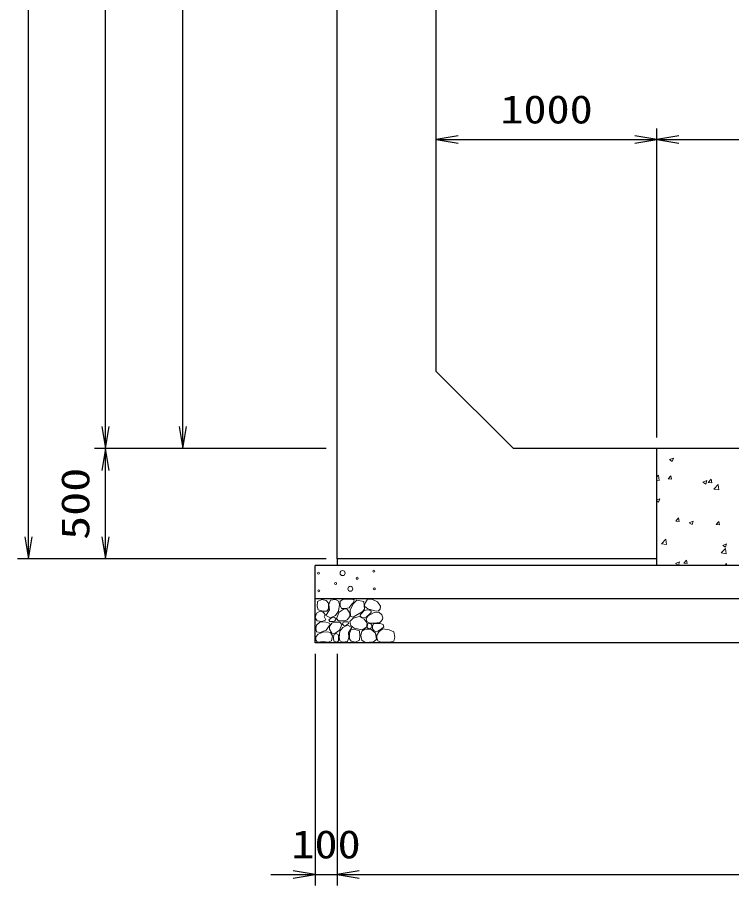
# Model space of a CAD drawing. Units: millimetres at full size. Extents: x 0 to 42050, y 0 to 29700.
# Drawn here: x 15875 to 19114, y 11270 to 15204 of the extents above; entities that cross this region are included whole.
import ezdxf
from ezdxf.enums import TextEntityAlignment as Align

# ---------------------------------------------------------------- set-up
doc = ezdxf.new("R2010")
doc.units = ezdxf.units.MM
for name, color, linetype, lineweight in [('D-DCR-HCHn', 4, 'Continuous', 9), ('D-STR-DIM', 7, 'Continuous', 25), ('D-STR-STRn', 1, 'Continuous', 25)]:
    doc.layers.add(name, color=color, linetype=linetype, lineweight=lineweight)
doc.styles.add('ＭＳ ゴシック', font='')
doc.styles.get('ＭＳ ゴシック').set_extended_font_data('MS Gothic')

# ---------------------------------------------------------------- blocks, each defined once
blk = doc.blocks.new('open_arrow')
at = {"color": 0, "linetype": 'Continuous', "lineweight": -2}
blk.add_lwpolyline([(7.5, 1.25), (0, 0), (7.5, -1.25)], dxfattribs=at)

msp = doc.modelspace()

# ---------------------------------------------------------------- linework, layer by layer
at = {"layer": 'D-DCR-HCHn'}
for p, q in [((18832.455, 13200.558), (18850.24, 13207.385)), ((18832.482, 13200.521), (18845.116, 13191.999)), ((18845.131, 13192.002), (18850.281, 13207.351)), ((18775, 13121.987), (18782.162, 13129.452)), ((18775, 13106.824), (18784.996, 13105.274)), ((18784.974, 13105.295), (18782.168, 13129.417)), ((18826.411, 13112.758), (18838.656, 13127.351)), ((18826.417, 13112.744), (18841.599, 13111.415)), ((18841.709, 13111.346), (18838.772, 13127.267)), ((18984.07, 13098.292), (19001.854, 13105.119)), ((18996.745, 13089.737), (19001.895, 13105.086)), ((19008.596, 13096.819), (19020.841, 13111.412)), ((19023.893, 13095.406), (19020.956, 13111.327)), ((18984.096, 13098.256), (18996.731, 13089.734)), ((19008.601, 13096.805), (19023.783, 13095.476)), ((19033.458, 13066.791), (19053.241, 13087.41)), ((19033.486, 13066.735), (19056.075, 13063.231)), ((19056.053, 13063.253), (19053.247, 13087.375)), ((18775, 13018.038), (18788.438, 13023.196)), ((18783.329, 13007.814), (18788.479, 13023.163)), ((18775, 13013.419), (18783.314, 13007.811)), ((18861.655, 12921.701), (18873.9, 12936.294)), ((18861.66, 12921.687), (18876.842, 12920.359)), ((18876.95, 12920.289), (18874.013, 12936.21)), ((18922.268, 12914.104), (18940.053, 12920.931)), ((18922.294, 12914.068), (18934.929, 12905.546)), ((18934.943, 12905.549), (18940.093, 12920.898)), ((19043.839, 12905.762), (19056.084, 12920.355)), ((19043.844, 12905.748), (19059.026, 12904.42)), ((19059.134, 12904.349), (19056.197, 12920.27)), ((18796.054, 12819.365), (18815.837, 12839.983)), ((18818.649, 12815.827), (18815.843, 12839.949)), ((18796.081, 12819.31), (18818.671, 12815.806)), ((19067.133, 12777.322), (19086.916, 12797.941)), ((19073.883, 12811.838), (19091.668, 12818.665)), ((19073.909, 12811.803), (19086.543, 12803.281)), ((19086.557, 12803.284), (19091.707, 12818.633)), ((19089.728, 12773.785), (19086.922, 12797.907)), ((19067.16, 12777.267), (19089.75, 12773.763)), ((18860.466, 12729.916), (18878.251, 12736.742)), ((18860.492, 12729.88), (18873.127, 12721.358)), ((18873.141, 12721.361), (18878.291, 12736.71)), ((18896.898, 12730.644), (18909.143, 12745.237)), ((18896.903, 12730.63), (18912.085, 12729.302)), ((18912.192, 12729.232), (18909.255, 12745.153)), ((19083.526, 12720), (19091.328, 12729.298)), ((19093.138, 12720), (19091.439, 12729.213))]:
    msp.add_line(p, q, dxfattribs=at)
for points in [[(17276.198, 12561.594), (17255.395, 12566.217), (17236.904, 12556.971), (17234.592, 12536.168), (17239.215, 12519.988), (17262.33, 12513.053), (17278.51, 12513.053), (17285.444, 12524.611), (17285.444, 12550.037)], [(17294.69, 12563.906), (17287.756, 12543.102), (17290.067, 12519.988), (17273.887, 12494.562), (17294.69, 12483.005), (17317.805, 12494.562), (17331.673, 12513.053), (17336.296, 12543.102), (17331.673, 12559.283), (17317.805, 12566.217)], [(17398.447, 12486.214), (17385.689, 12490.569), (17384.425, 12518.678), (17397.512, 12547.359), (17414.448, 12563.536), (17446.403, 12557.032), (17449.133, 12521.913), (17438.816, 12509.876), (17410.739, 12494.301)], [(17457.012, 12529.601), (17450.964, 12535.086), (17449.897, 12540.792), (17453.414, 12553.305), (17463.71, 12567.61), (17486.004, 12566.105), (17507.571, 12555.811), (17522.195, 12535.597), (17520.021, 12522.456), (17513.02, 12515.716), (17501.769, 12513.215), (17485.511, 12517.483), (17464.289, 12524.481)], [(17232.281, 12503.808), (17225.346, 12483.005), (17234.592, 12469.136), (17257.707, 12466.824), (17273.488, 12473.599), (17266.952, 12489.939), (17271.575, 12499.185), (17262.33, 12508.431), (17248.461, 12513.053)], [(17333.985, 12508.431), (17322.427, 12480.693), (17331.673, 12469.136), (17359.411, 12469.136), (17370.968, 12473.759), (17382.525, 12489.939), (17382.525, 12503.808), (17370.968, 12522.299), (17357.099, 12524.611)], [(17429.798, 12495.711), (17431.454, 12489.566), (17437.011, 12485.193), (17449.19, 12483.302), (17460.305, 12489.802), (17470.592, 12499.138), (17479.858, 12507.333), (17479.635, 12513.462), (17473.736, 12518.875), (17459.203, 12520.356), (17446.47, 12514.383), (17437.011, 12505.165), (17432.281, 12500.556)], [(17299.313, 12483.005), (17287.756, 12473.759), (17292.379, 12466.824), (17308.559, 12466.824), (17315.493, 12469.136), (17320.116, 12478.382), (17313.182, 12485.316)], [(17438.203, 12429.532), (17402.829, 12436.129), (17387.782, 12448.266), (17383.03, 12467.263), (17397.713, 12481.629), (17426.323, 12489.69), (17447.97, 12476.761), (17461.961, 12459.347), (17458.002, 12441.67)], [(17518.372, 12461.832), (17523.688, 12466.874), (17530.476, 12475.68), (17532.145, 12483.275), (17528.144, 12497.685), (17514.088, 12508.67), (17493.907, 12507.89), (17466.698, 12493.001), (17457.086, 12480.757), (17460.152, 12466.784), (17469.778, 12460.04), (17478.599, 12459.145), (17492.363, 12459.524), (17505.808, 12461.002)], [(17276.155, 12427.009), (17293.277, 12452.692), (17291.137, 12459.112), (17267.594, 12465.533), (17246.192, 12463.393), (17231.21, 12450.551), (17229.07, 12435.57), (17231.21, 12420.588), (17248.332, 12416.308)], [(17336.082, 12427.009), (17346.783, 12452.692), (17338.222, 12463.393), (17312.539, 12463.393), (17301.838, 12459.112), (17291.137, 12444.131), (17291.137, 12431.289), (17301.838, 12414.167), (17314.679, 12412.027)], [(17372.466, 12375.643), (17378.886, 12394.905), (17376.746, 12416.308), (17391.728, 12439.85), (17372.466, 12450.551), (17351.063, 12439.85), (17338.222, 12422.728), (17333.941, 12394.905), (17338.222, 12379.924), (17351.063, 12373.503)], [(17368.185, 12450.551), (17378.886, 12459.112), (17374.606, 12465.533), (17359.624, 12465.533), (17353.204, 12463.393), (17348.923, 12454.832), (17355.344, 12448.411)], [(17389.588, 12377.783), (17408.85, 12373.503), (17425.972, 12382.064), (17428.112, 12401.326), (17425.968, 12424.878), (17402.429, 12432.327), (17387.447, 12428.603), (17381.027, 12412.027), (17381.027, 12388.484)], [(17437.352, 12423.637), (17452.306, 12432.556), (17478.44, 12432.292), (17499.93, 12413.525), (17503.643, 12384.899), (17489.853, 12374.245), (17453.098, 12371.871), (17436.731, 12381.633), (17432.172, 12404.06)], [(17474.971, 12435.265), (17479.183, 12438.446), (17482.686, 12443.505), (17482.81, 12450.431), (17478.414, 12456.067), (17470.769, 12457.977), (17464.356, 12456.179), (17462.704, 12450.442), (17461.896, 12444.835), (17462.881, 12437.456), (17468.975, 12434.127)], [(17502.597, 12420.331), (17492.895, 12425.079), (17485.89, 12433.822), (17485.719, 12445.084), (17489.942, 12455.627), (17505.189, 12457.625), (17520.054, 12458.018), (17534.481, 12452.512), (17536.849, 12443.273), (17524.54, 12432.195), (17509.555, 12423.15)], [(17534.972, 12372.493), (17519.837, 12374.274), (17509.866, 12379.787), (17505.835, 12392.722), (17505.945, 12404.963), (17515.172, 12421.678), (17533.242, 12432.822), (17560.731, 12428.403), (17582.453, 12420.334), (17587.643, 12396.125), (17583.03, 12378.257), (17561.884, 12372.877)], [(17284.716, 12373.503), (17299.698, 12379.924), (17303.978, 12401.326), (17295.417, 12416.308), (17280.435, 12420.588), (17261.173, 12418.448), (17239.771, 12409.887), (17229.07, 12397.045), (17229.07, 12382.064), (17235.49, 12373.503), (17261.173, 12375.643)], [(17331.801, 12379.924), (17331.801, 12405.606), (17321.1, 12412.027), (17310.399, 12405.606), (17308.259, 12390.625), (17310.399, 12377.783), (17325.381, 12373.503)]]:
    msp.add_lwpolyline(points, close=True, dxfattribs=at)
msp.add_lwpolyline([(17368.432, 12568.547), (17351.093, 12566.446), (17339.258, 12558.701), (17339.626, 12539.819), (17345.514, 12526.087), (17360.025, 12526.185), (17380.107, 12529.153), (17389.799, 12543.689), (17399.082, 12553.492), (17401.884, 12564.345), (17389.099, 12568.547), (17368.082, 12568.547)], dxfattribs=at)
for centre, radius in [((17241.091, 12686.145), 4.5), ((17350.004, 12686.145), 11.25), ((17492.197, 12695.221), 4.5), ((17318.437, 12638.641), 4.5), ((17416.563, 12662.459), 4.5), ((17242.803, 12605.879), 4.5), ((17384.996, 12614.955), 11.25), ((17493.909, 12614.955), 4.5)]:
    msp.add_circle(centre, radius, dxfattribs=at)
at = {"layer": 'D-STR-DIM'}
for p, q in [((15925, 12750), (15925, 19700)), ((16275, 13250), (16275, 19250)), ((16625, 13250), (16625, 17750)), ((18775, 13300), (18775, 14700)), ((18775, 13300), (18775, 14700)), ((17775, 14650), (18775, 14650)), ((18775, 14650), (23275, 14650)), ((17275, 13250), (16225, 13250)), ((17275, 13250), (16225, 13250)), ((16275, 12750), (16275, 13250)), ((17275, 13250), (16575, 13250)), ((17275, 12750), (15875, 12750)), ((17275, 12750), (16225, 12750)), ((17225, 12320), (17225, 11270)), ((17325, 12320), (17325, 11270)), ((17325, 12320), (17325, 11270)), ((17025, 11320), (17525, 11320)), ((17325, 11320), (24725, 11320))]:
    msp.add_line(p, q, dxfattribs=at)
at = {"layer": 'D-STR-STRn'}
for p, q in [((17325, 12750), (17325, 19700)), ((17775, 13600), (17775, 18900)), ((17775, 13600), (18125, 13250)), ((23925, 13250), (18125, 13250)), ((18775, 12720), (18775, 13250)), ((18775, 12750), (17325, 12750)), ((17325, 12750), (17325, 12720)), ((24825, 12720), (17225, 12720)), ((17225, 12370), (17225, 12720)), ((24825, 12570), (17225, 12570)), ((24825, 12370), (17225, 12370))]:
    msp.add_line(p, q, dxfattribs=at)

# ---------------------------------------------------------------- block references
at = {"layer": 'D-STR-DIM', "xscale": 13.3, "yscale": 13.3}
for p in [(17775, 14650), (18775, 14650), (17325, 11320), (17325, 11320)]:
    msp.add_blockref('open_arrow', p, dxfattribs=at)
for p, rotation in [((18775, 14650), 180), ((16275, 13250), 90), ((16625, 13250), 90), ((16275, 13250), 270), ((15925, 12750), 90), ((16275, 12750), 90), ((17225, 11320), 180)]:
    msp.add_blockref('open_arrow', p, dxfattribs=dict(at, rotation=rotation))

# ---------------------------------------------------------------- texts
at = {"layer": 'D-STR-DIM', "style": 'ＭＳ ゴシック', "width": 1.2}
for s, p in [('1000', (18275, 14787.5)), ('100', (17275, 11457.5))]:
    msp.add_text(s, height=128.3, dxfattribs=at).set_placement(p, align=Align.MIDDLE_CENTER)
at = {"layer": 'D-STR-DIM', "style": 'ＭＳ ゴシック', "width": 1.25}
msp.add_text('500', height=128.3, rotation=90, dxfattribs=at).set_placement((16137.5, 13000), align=Align.MIDDLE_CENTER)

doc.saveas('drawing.dxf')
